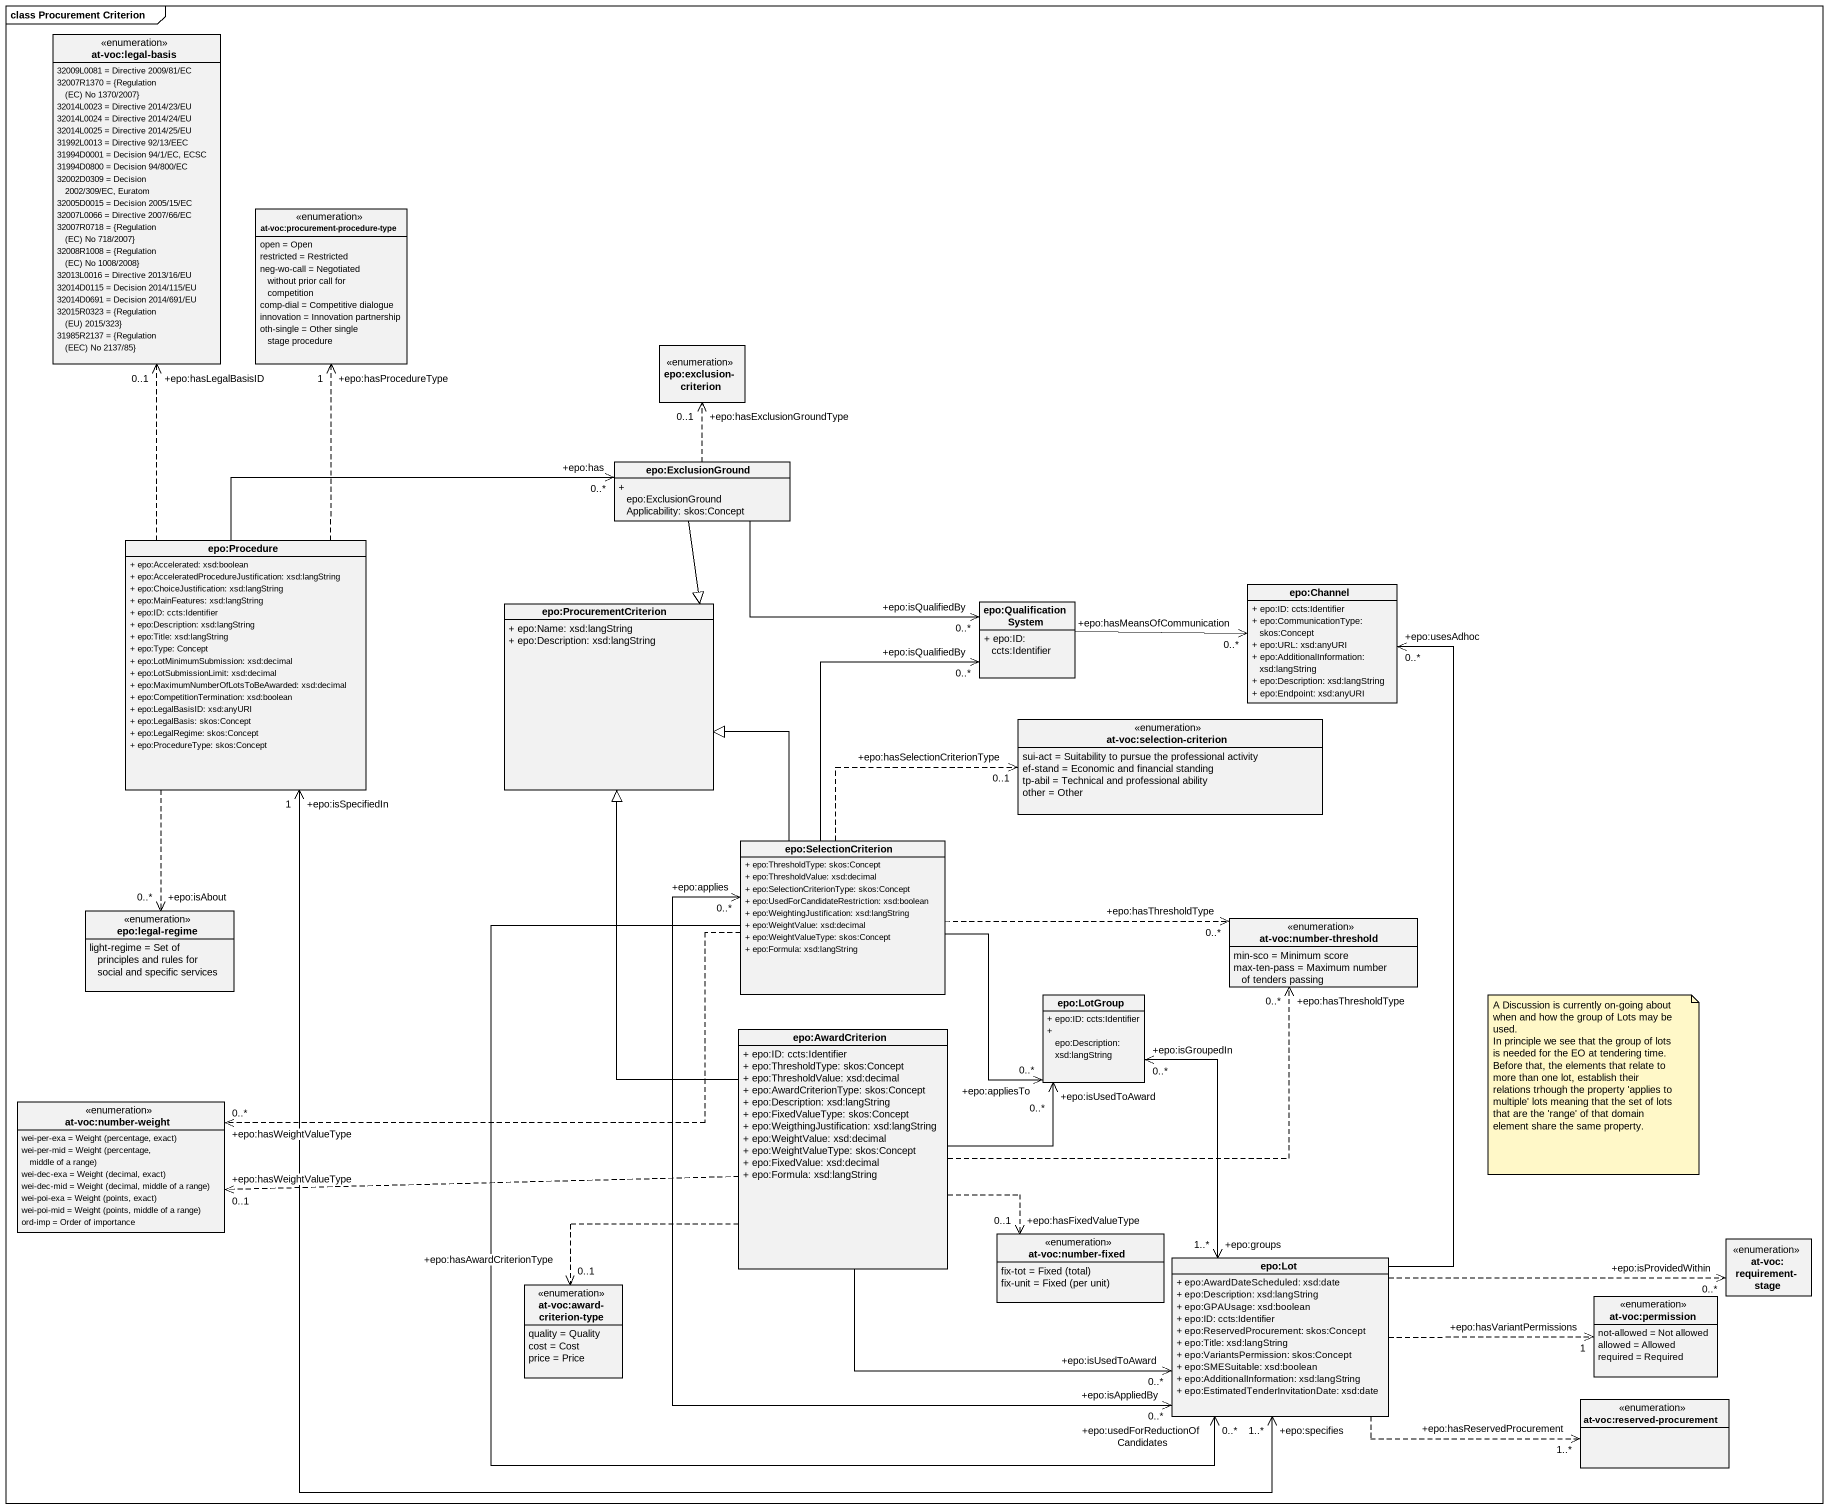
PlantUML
@startuml
mainframe class Procurement Criterion
hide circle
hide empty members
skinparam classAttributeIconSize 0
enum "at-voc:legal-basis" as at_voc_legal_basis {
  32009L0081 = Directive 2009/81/EC
  {field} 32007R1370 = {Regulation (EC) No 1370/2007}
  32014L0023 = Directive 2014/23/EU
  32014L0024 = Directive 2014/24/EU
  32014L0025 = Directive 2014/25/EU
  31992L0013 = Directive 92/13/EEC
  31994D0001 = Decision 94/1/EC, ECSC
  31994D0800 = Decision 94/800/EC
  32002D0309 = Decision 2002/309/EC, Euratom
  32005D0015 = Decision 2005/15/EC
  32007L0066 = Directive 2007/66/EC
  {field} 32007R0718 = {Regulation (EC) No 718/2007}
  {field} 32008R1008 = {Regulation (EC) No 1008/2008}
  32013L0016 = Directive 2013/16/EU
  32014D0115 = Decision 2014/115/EU
  32014D0691 = Decision 2014/691/EU
  {field} 32015R0323 = {Regulation (EU) 2015/323}
  {field} 31985R2137 = {Regulation (EEC) No 2137/85}
}
enum "at-voc:procurement-procedure-type" as at_voc_procurement {
  open = Open
  restricted = Restricted
  neg-wo-call = Negotiated without prior call for competition
  comp-dial = Competitive dialogue
  innovation = Innovation partnership
  oth-single = Other single stage procedure
}
enum "epo:exclusion-criterion" as epo_exclusion_criterion
class "epo:ExclusionGround" as epo_ExclusionGround {
  + epo:ExclusionGroundApplicability: skos:Concept
}
class "epo:Procedure" as epo_Procedure {
  + epo:Accelerated: xsd:boolean
  + epo:AcceleratedProcedureJustification: xsd:langString
  + epo:ChoiceJustification: xsd:langString
  + epo:MainFeatures: xsd:langString
  + epo:ID: ccts:Identifier
  + epo:Description: xsd:langString
  + epo:Title: xsd:langString
  + epo:Type: Concept
  + epo:LotMinimumSubmission: xsd:decimal
  + epo:LotSubmissionLimit: xsd:decimal
  + epo:MaximumNumberOfLotsToBeAwarded: xsd:decimal
  + epo:CompetitionTermination: xsd:boolean
  + epo:LegalBasisID: xsd:anyURI
  + epo:LegalBasis: skos:Concept
  + epo:LegalRegime: skos:Concept
  + epo:ProcedureType: skos:Concept
}
class "epo:Channel" as epo_Channel {
  + epo:ID: ccts:Identifier
  + epo:CommunicationType: skos:Concept
  + epo:URL: xsd:anyURI
  + epo:AdditionalInformation: xsd:langString
  + epo:Description: xsd:langString
  + epo:Endpoint: xsd:anyURI
}
class "epo:ProcurementCriterion" as epo_ProcurementCriterion {
  + epo:Name: xsd:langString
  + epo:Description: xsd:langString
}
class "epo:QualificationSystem" as epo_QualificationSystem {
  + epo:ID: ccts:Identifier
}
enum "at-voc:selection-criterion" as at_voc_selection_criterion {
  sui-act = Suitability to pursue the professional activity
  ef-stand = Economic and financial standing
  tp-abil = Technical and professional ability
  other = Other
}
class "epo:SelectionCriterion" as epo_SelectionCriterion {
  + epo:ThresholdType: skos:Concept
  + epo:ThresholdValue: xsd:decimal
  + epo:SelectionCriterionType: skos:Concept
  + epo:UsedForCandidateRestriction: xsd:boolean
  + epo:WeightingJustification: xsd:langString
  + epo:WeightValue: xsd:decimal
  + epo:WeightValueType: skos:Concept
  + epo:Formula: xsd:langString
}
enum "epo:legal-regime" as epo_legal_regime {
  light-regime = Set of principles and rules for social and specific services
}
enum "at-voc:number-threshold" as at_voc_number_threshold {
  min-sco = Minimum score
  max-ten-pass = Maximum number of tenders passing
}
class "epo:LotGroup" as epo_LotGroup {
  + epo:ID: ccts:Identifier
  + epo:Description: xsd:langString
}
class "epo:AwardCriterion" as epo_AwardCriterion {
  + epo:ID: ccts:Identifier
  + epo:ThresholdType: skos:Concept
  + epo:ThresholdValue: xsd:decimal
  + epo:AwardCriterionType: skos:Concept
  + epo:Description: xsd:langString
  + epo:FixedValueType: skos:Concept
  + epo:WeigthingJustification: xsd:langString
  + epo:WeightValue: xsd:decimal
  + epo:WeightValueType: skos:Concept
  + epo:FixedValue: xsd:decimal
  + epo:Formula: xsd:langString
}
enum "at-voc:number-weight" as at_voc_number_weight {
  {field} wei-per-exa = Weight (percentage, exact)
  {field} wei-per-mid = Weight (percentage, middle of a range)
  {field} wei-dec-exa = Weight (decimal, exact)
  {field} wei-dec-mid = Weight (decimal, middle of a range)
  {field} wei-poi-exa = Weight (points, exact)
  {field} wei-poi-mid = Weight (points, middle of a range)
  ord-imp = Order of importance
}
enum "at-voc:number-fixed" as at_voc_number_fixed {
  {field} fix-tot = Fixed (total)
  {field} fix-unit = Fixed (per unit)
}
class "epo:Lot" as epo_Lot {
  + epo:AwardDateScheduled: xsd:date
  + epo:Description: xsd:langString
  + epo:GPAUsage: xsd:boolean
  + epo:ID: ccts:Identifier
  + epo:ReservedProcurement: skos:Concept
  + epo:Title: xsd:langString
  + epo:VariantsPermission: skos:Concept
  + epo:SMESuitable: xsd:boolean
  + epo:AdditionalInformation: xsd:langString
  + epo:EstimatedTenderInvitationDate: xsd:date
}
enum "at-voc:requirement-stage" as at_voc_requirement_stage
enum "at-voc:award-criterion-type" as at_voc_award_criterion_type {
  quality = Quality
  cost = Cost
  price = Price
}
enum "at-voc:permission" as at_voc_permission {
  not-allowed = Not allowed
  allowed = Allowed
  required = Required
}
enum "at-voc:reserved-procurement" as at_voc_reserved_procurement
epo_ExclusionGround .up.> "+epo:hasExclusionGroundType\n0..1" epo_exclusion_criterion
epo_ExclusionGround --|> epo_ProcurementCriterion
epo_ExclusionGround -right-> "+epo:isQualifiedBy\n0..*" epo_QualificationSystem
epo_Procedure .up.> "+epo:hasLegalBasisID\n0..1" at_voc_legal_basis
epo_Procedure .up.> "+epo:hasProcedureType\n1" at_voc_procurement
epo_Procedure -right-> "+epo:has\n0..*" epo_ExclusionGround
epo_Procedure ..> "+epo:isAbout\n0..*" epo_legal_regime
epo_Procedure "+epo:isSpecifiedIn\n1" <--> "+epo:specifies\n1..*" epo_Lot
epo_QualificationSystem -right-> "+epo:hasMeansOfCommunication\n0..*" epo_Channel
epo_SelectionCriterion -up-|> epo_ProcurementCriterion
epo_SelectionCriterion -up-> "+epo:isQualifiedBy\n0..*" epo_QualificationSystem
epo_SelectionCriterion .right.> "+epo:hasSelectionCriterionType\n0..1" at_voc_selection_criterion
epo_SelectionCriterion .right.> "+epo:hasThresholdType\n0..*" at_voc_number_threshold
epo_SelectionCriterion -right-> "+epo:appliesTo\n0..*" epo_LotGroup
epo_SelectionCriterion .left.> "+epo:hasWeightValueType\n0..*" at_voc_number_weight
epo_SelectionCriterion --> "+epo:usedForReductionOfCandidates\n0..*" epo_Lot
epo_SelectionCriterion "+epo:applies\n0..*" <--> "+epo:isAppliedBy\n0..*" epo_Lot
epo_AwardCriterion -up-|> epo_ProcurementCriterion
epo_AwardCriterion .right.> "+epo:hasThresholdType\n0..*" at_voc_number_threshold
epo_AwardCriterion -right-> "+epo:isUsedToAward\n0..*" epo_LotGroup
epo_AwardCriterion .left.> "+epo:hasWeightValueType\n0..1" at_voc_number_weight
epo_AwardCriterion .right.> "+epo:hasFixedValueType\n0..1" at_voc_number_fixed
epo_AwardCriterion -right-> "+epo:isUsedToAward\n0..*" epo_Lot
epo_AwardCriterion ..> "+epo:hasAwardCriterionType\n0..1" at_voc_award_criterion_type
epo_Lot -up-> "+epo:usesAdhoc\n0..*" epo_Channel
epo_Lot "+epo:groups\n1..*" <-up-> "+epo:isGroupedIn\n0..*" epo_LotGroup
epo_Lot .right.> "+epo:isProvidedWithin\n0..*" at_voc_requirement_stage
epo_Lot .right.> "+epo:hasVariantPermissions\n1" at_voc_permission
epo_Lot .right.> "+epo:hasReservedProcurement\n1..*" at_voc_reserved_procurement
note as N1
  A Discussion is currently on-going about when and how the group of Lots may be used.
  In principle we see that the group of lots is needed for the EO at tendering time. Before that, the elements that relate to more than one lot, establish their relations trhough the property 'applies to multiple' lots meaning that the set of lots that are the 'range' of that domain element share the same property.
end note
@enduml
